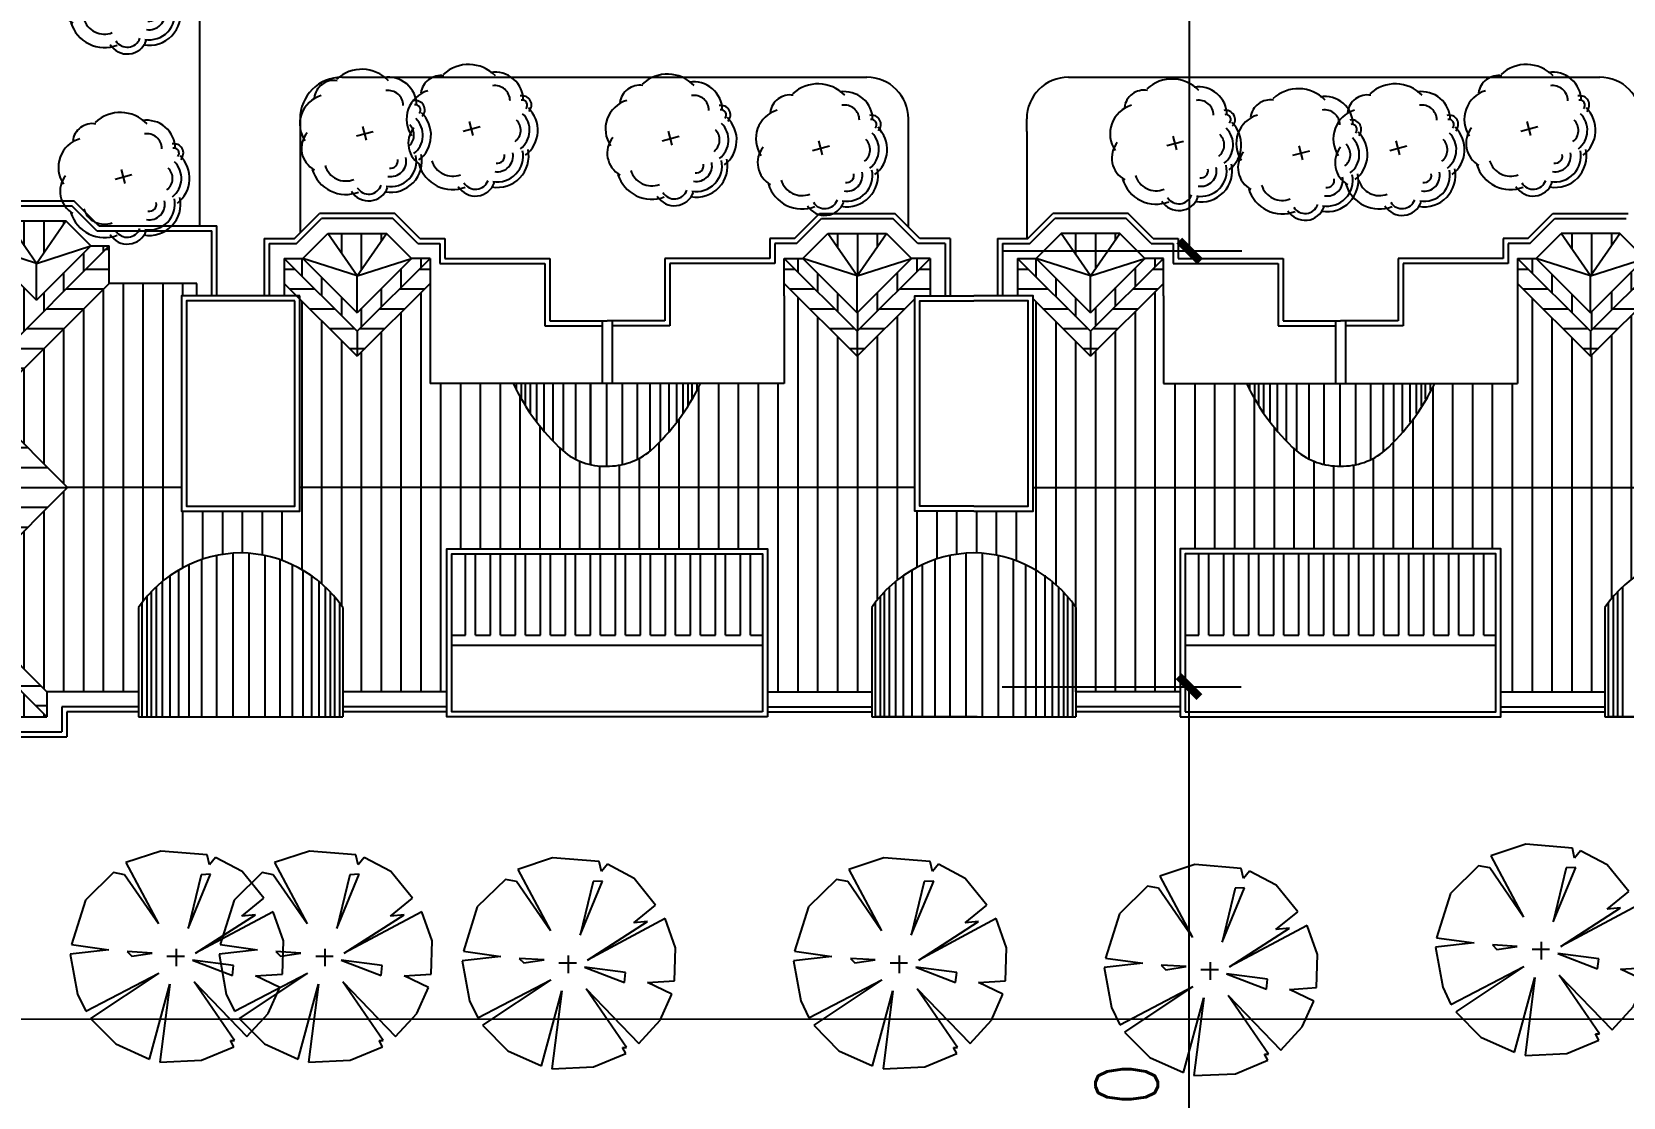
# Model space of a CAD drawing. Extents: x 225694 to 1397201, y -46174 to 794826.
# Drawn here: x 425605 to 463797, y 386968 to 412539 of the extents above; entities that cross this region are included whole.
import ezdxf

# ---------------------------------------------------------------- set-up
doc = ezdxf.new("R2010")
doc.units = 0
doc.header["$LTSCALE"] = 0.5
doc.header["$MEASUREMENT"] = 0
for name, color, linetype in [('0-PD', 223, 'Continuous'), ('08-树', 73, 'Continuous'), ('KJ', 8, 'Continuous'), ('PUB_DIM', 3, 'Continuous'), ('屋顶', 135, 'Continuous'), ('树', 124, 'Continuous'), ('路', 40, 'Continuous')]:
    doc.layers.add(name, color=color, linetype=linetype)
doc.styles.add('DIM_FONT', font='SIMPLEX.shx', dxfattribs={"width": 0.8})
doc.dimstyles.new('DIMN500', dxfattribs={"dimscale": 5, "dimtxt": 300, "dimasz": 100, "dimexe": 250, "dimexo": 300, "dimgap": 150, "dimtad": 1, "dimdec": 0, "dimzin": 0, "dimdsep": 46, "dimtxsty": 'DIM_FONT', "dimcen": 0.09, "dimclrt": 7, "dimazin": 2, "dimtfac": 1, "dimtdec": 0, "dimtix": 1, "dimtmove": 2, "dimatfit": 3, "dimfxl": 1, "dimtolj": 1, "dimtzin": 0, "dimarcsym": 0})
pattern_1 = [(90, (-2435411.77, -3682238.7), (-476.25, 3e-14), [])]

# ---------------------------------------------------------------- blocks, each defined once
blk = doc.blocks.new('桂花')
at = {"layer": '08-树', "linetype": 'ByBlock'}
for p, q in [((0, 0), (-316, 0)), ((-149, -187), (-149, 195))]:
    blk.add_line(p, q, dxfattribs=at)
for centre, radius, start, end in [((-367, 1210), 204, 31.9374, 177.2865), ((79, 732), 688, 22.6842, 120.5814), ((-612, 656), 626, 75.2533, 173.8893), ((-367, 1210), 110, 31.9374, 177.2865), ((79, 732), 509, 22.6842, 120.5814), ((574, 395), 687, 335.0514, 87.0482), ((-743, 93), 815, 118.8409, 207.9925), ((-612, 656), 332, 75.2533, 173.8893), ((79, 732), 314, 22.6842, 120.5814), ((574, 395), 344, 335.0514, 87.0482), ((574, 395), 565, 335.0514, 87.0482), ((574, 395), 158, 335.0514, 87.0482), ((868, -183), 294, 286.7742, 55.2785), ((868, -183), 443, 286.7742, 55.2785), ((-1031, -465), 437, 155.3763, 247.6372), ((287, -545), 475, 271.8981, 6.291), ((287, -545), 769, 271.8981, 6.291), ((-552, -692), 652, 181.4394, 289.2262), ((-59, -897), 543, 216.0983, 316.3439)]:
    blk.add_arc(centre, radius, start, end, dxfattribs=at)
blk = doc.blocks.new('GUIHUA')
at = {"layer": '树', "linetype": 'ByBlock', "xscale": 1.0944, "yscale": 1.0944, "zscale": 1.0944}
blk.add_blockref('桂花', (169, -8), dxfattribs=at)
blk = doc.blocks.new('棕榈')
at = {"layer": '树', "color": 64, "linetype": 'Continuous'}
for p, q in [((-172, 1067), (-553, 940)), ((336, 1025), (-172, 1067)), ((-553, 940), (-196, 270)), ((360, 916), (336, 1025)), ((426, 996), (360, 916)), ((717, 842), (426, 996)), ((-688, 831), (-995, 530)), ((-566, 808), (-688, 831)), ((-196, 270), (-566, 808)), ((127, 220), (373, 813)), ((270, 808), (127, 220)), ((373, 813), (270, 808)), ((953, 551), (717, 842)), ((-995, 530), (-1146, 45)), ((715, 357), (953, 551)), ((1056, 402), (209, -50)), ((209, -50), (863, 371)), ((863, 371), (715, 357)), ((1170, 85), (1056, 402)), ((-1146, 45), (-738, -11)), ((0, -192), (0, 0)), ((1159, -278), (1170, 85)), ((-738, -11), (-1159, -58)), ((-1159, -58), (-1080, -495)), ((-537, -32), (-487, -82)), ((-265, -48), (-537, -32)), ((-487, -82), (-265, -48)), ((88, -84), (-103, -84)), ((177, -127), (611, -294)), ((625, -185), (177, -127)), ((-990, -683), (-193, -267)), ((-193, -267), (-937, -763)), ((611, -294), (625, -185)), ((863, -297), (1159, -278)), ((1130, -424), (863, -297)), ((-1080, -495), (-990, -683)), ((-294, -1205), (-73, -388)), ((-73, -388), (-180, -1239)), ((633, -1004), (193, -363)), ((193, -363), (770, -961)), ((1003, -707), (1130, -424)), ((-937, -763), (-662, -1041)), ((770, -961), (1003, -707)), ((-662, -1041), (-294, -1205)), ((627, -1072), (590, -1004)), ((590, -1004), (633, -1004)), ((275, -1218), (627, -1072)), ((-180, -1239), (275, -1218))]:
    blk.add_line(p, q, dxfattribs=at)
blk = doc.blocks.new('WD-1')
at = {"layer": 'KJ', "linetype": 'Continuous'}
h = blk.add_hatch(dxfattribs=at)
h.set_pattern_fill('LINE,_O', color=256, scale=150, angle=90)
h.set_pattern_definition(pattern_1)
h.paths.add_polyline_path([(25034, 12080), (23626, 12080), (24330, 11059)])
h.paths.add_polyline_path([(29226, 12080), (29930, 11059), (30634, 12080)])
h.paths.add_polyline_path([(13034, 12080), (11626, 12080), (12330, 11059)])
h.paths.add_polyline_path([(5334, 12380), (3926, 12380), (4630, 11359)])
h.paths.add_polyline_path([(3384, -120), (2680, 1006), (1976, -120)])
h = blk.add_hatch(dxfattribs=at)
h.set_pattern_fill('LINE,_O', color=256, scale=150, angle=90)
h.set_pattern_definition(pattern_1)
h.paths.add_polyline_path([(48926, 12380), (49630, 11359), (50334, 12380)])
h.paths.add_polyline_path([(41930, 11059), (42634, 12080), (41226, 12080)])
h.paths.add_polyline_path([(52284, -120), (51580, 1006), (50876, -120)])
h = blk.add_hatch(dxfattribs=at)
h.set_pattern_fill('LINE,_O', color=256, scale=150, angle=90)
h.set_pattern_definition(pattern_1)
h.paths.add_polyline_path([(8110, 10580), (8480, 10580), (8480, 10880), (6380, 10880), (3430, 7930), (5380, 5980), (8110, 5980)])
h.paths.add_polyline_path([(48880, 5980), (46150, 5980), (46150, 5410), (43310, 5410), (43310, 5980), (28550, 5980), (28550, 5410), (27130, 5410), (25710, 5410), (25710, 5980), (10950, 5980), (10950, 5410), (8110, 5410), (8110, 5980), (5380, 5980), (2680, 3280), (4880, 1080), (7083, 1080), (7083, 3103, -0.244186), (9533, 4410, -0.244186), (11983, 3103), (11983, 1080), (14480, 1080), (14480, 4510), (22180, 4510), (22180, 1080), (24680, 1080), (24680, 3103, -0.244186), (27130, 4410, -0.244186), (29580, 3103), (29580, 1080), (32080, 1080), (32080, 4510), (39780, 4510), (39780, 1080), (42277, 1080), (42277, 3103, -0.244186), (44727, 4410, -0.244186), (47177, 3103), (47177, 1080), (49380, 1080), (51580, 3280)])
h.paths.add_polyline_path([(6380, 11780), (5934, 11780), (4630, 10476), (3326, 11780), (480, 11780), (3430, 8830)])
h.paths.add_polyline_path([(2680, 6280), (1780, 6280), (-420, 4080), (480, 4080)])
h.paths.add_polyline_path([(480, 8480), (-420, 8480), (1780, 6280), (2680, 6280)])
h.paths.add_polyline_path([(2680, 2680), (480, 480), (1376, 480), (2680, 1784), (3984, 480), (4880, 480)])
h.paths.add_polyline_path([(11026, 11480), (10580, 11480), (12330, 9730), (14080, 11480), (13634, 11480), (12330, 10176)])
h.paths.add_polyline_path([(31680, 11480), (31234, 11480), (29930, 10176), (28626, 11480), (28180, 11480), (29930, 9730)])
h.paths.add_polyline_path([(26080, 11480), (25634, 11480), (24330, 10176), (23026, 11480), (22580, 11480), (24330, 9730)])
h.paths.add_polyline_path([(25710, 10510), (24330, 9130), (22580, 10880), (22580, 10580), (22580, 8480), (20570, 8480, -0.096034), (19360, 6850), (19360, 6852, -0.177261), (18310, 6494, -0.189784), (17263, 6866, -0.094946), (16070, 8480), (14080, 8480), (14080, 10880), (12330, 9130), (10950, 10510), (10950, 5980), (25710, 5980)])
h.paths.add_polyline_path([(33670, 8480), (31680, 8480), (31680, 10580), (31680, 10880), (29930, 9130), (28550, 10510), (28550, 5980), (43310, 5980), (43310, 10510), (41930, 9130), (40180, 10880), (40180, 8480), (38190, 8480, -0.094946), (36997, 6866, -0.180763), (35930, 6494, -0.180763), (34863, 6866, -0.094946)])
h.paths.add_polyline_path([(50830, 7930), (47880, 10880), (45780, 10880), (45780, 10580), (46150, 10580), (46150, 5980), (48880, 5980)])
h.paths.add_polyline_path([(53780, 11780), (50934, 11780), (49630, 10476), (48326, 11780), (47880, 11780), (50830, 8830)])
h.paths.add_polyline_path([(51580, 2680), (49380, 480), (50276, 480), (51580, 1784), (52884, 480), (53780, 480)])
h.paths.add_polyline_path([(52480, 6280), (51580, 6280), (53780, 4080), (54680, 4080)])
h.paths.add_polyline_path([(54680, 8480), (53780, 8480), (51580, 6280), (52480, 6280)])
h = blk.add_hatch(dxfattribs=at)
h.set_pattern_fill('LINE,_O', color=256, scale=150)
h.set_pattern_definition([(0, (-2435411.77, -3682238.7), (0, 476.25), [])])
h.paths.add_polyline_path([(3430, 8830), (480, 11780), (480, 8480), (2680, 6280), (480, 4080), (480, 480), (2680, 2680), (2680, 3280), (5380, 5980), (3430, 7930)])
h.paths.add_polyline_path([(1184, 6280), (-420, 4676), (-420, 4080), (1780, 6280), (-420, 8480), (-420, 7884)])
h.paths.add_polyline_path([(6380, 10880), (6380, 11780), (3430, 8830), (3430, 7930)])
h.paths.add_polyline_path([(2680, 3280), (2680, 2680), (4880, 480), (4880, 1080)], flags=16)
h.paths.add_polyline_path([(14080, 10880), (14080, 11480), (12330, 9730), (12330, 9130)])
h.paths.add_polyline_path([(10580, 11480), (10580, 10880), (10880, 10580), (10950, 10580), (10950, 10510), (12330, 9130), (12330, 9730)])
h.paths.add_polyline_path([(24330, 9730), (22580, 11480), (22580, 10880), (24330, 9130)])
h.paths.add_polyline_path([(25710, 10510), (25710, 10580), (26080, 10580), (26080, 11480), (24330, 9730), (24330, 9130)])
h.paths.add_polyline_path([(29930, 9130), (29930, 9730), (28180, 11480), (28180, 10580), (28550, 10580), (28550, 10510)])
h.paths.add_polyline_path([(31680, 10880), (31680, 11480), (29930, 9730), (29930, 9130)])
h.paths.add_polyline_path([(40180, 11480), (40180, 10880), (41930, 9130), (41930, 9730)])
h.paths.add_polyline_path([(43310, 10510), (43310, 10580), (43380, 10580), (43680, 10880), (43680, 11480), (41930, 9730), (41930, 9130)])
h.paths.add_polyline_path([(50830, 7930), (50830, 8830), (47880, 11780), (47880, 10880)])
h.paths.add_polyline_path([(51580, 6280), (53780, 8480), (53780, 11780), (50830, 8830), (50830, 7930), (48880, 5980), (51580, 3280), (51580, 2680), (53780, 480), (53780, 4080)])
h.paths.add_polyline_path([(51580, 2680), (51580, 3280), (49380, 1080), (49380, 480)], flags=16)
h.paths.add_polyline_path([(53076, 6280), (54680, 7884), (54680, 8480), (52480, 6280), (54680, 4080), (54680, 4676)])
h = blk.add_hatch(dxfattribs=at)
h.set_pattern_fill('LINE,_O', color=256, scale=150, angle=90)
h.set_pattern_definition(pattern_1)
h.paths.add_polyline_path([(43234, 11480), (41930, 10176), (40626, 11480), (40180, 11480), (41930, 9730), (43680, 11480)])
for p, q in [((16150, 8320), (16150, 8480)), ((16270, 8102), (16270, 8480)), ((16370, 7938), (16370, 8480)), ((16490, 7756), (16490, 8480)), ((16640, 7550), (16640, 8480)), ((16820, 7326), (16820, 8480)), ((17030, 7094), (17030, 8480)), ((17280, 6852), (17280, 8480)), ((17580, 6660), (17580, 8480)), ((17930, 6531), (17930, 8480)), ((17940, 6533), (17940, 8480)), ((18320, 6494), (18320, 8480)), ((18700, 6533), (18700, 8480)), ((19060, 6660), (19060, 8480)), ((19360, 6852), (19360, 8480)), ((19610, 7094), (19610, 8480)), ((19820, 7326), (19820, 8480)), ((20000, 7550), (20000, 8480)), ((20150, 7756), (20150, 8480)), ((20270, 7938), (20270, 8480)), ((20370, 8102), (20370, 8480)), ((20490, 8320), (20490, 8480)), ((33750, 8320), (33750, 8480)), ((33870, 8102), (33870, 8480)), ((33970, 7938), (33970, 8480)), ((34090, 7756), (34090, 8480)), ((34240, 7550), (34240, 8480)), ((34420, 7326), (34420, 8480)), ((34630, 7094), (34630, 8480)), ((34880, 6852), (34880, 8480)), ((35180, 6660), (35180, 8480)), ((35540, 6533), (35540, 8480)), ((35920, 6494), (35920, 8480)), ((36300, 6533), (36300, 8480)), ((36660, 6660), (36660, 8480)), ((36960, 6852), (36960, 8480)), ((37210, 7094), (37210, 8480)), ((37420, 7326), (37420, 8480)), ((37600, 7550), (37600, 8480)), ((37750, 7756), (37750, 8480)), ((37870, 7938), (37870, 8480)), ((37970, 8102), (37970, 8480)), ((38090, 8320), (38090, 8480)), ((8593, 4249), (8593, 480)), ((8953, 4347), (8953, 480)), ((9343, 4402), (9343, 480)), ((9733, 4402), (9733, 480)), ((10113, 4347), (10113, 480)), ((10473, 4249), (10473, 480)), ((14926, 2435), (14926, 4390)), ((15166, 2435), (15166, 4390)), ((15526, 2435), (15526, 4390)), ((15766, 2435), (15766, 4390)), ((16126, 2435), (16126, 4390)), ((16366, 2435), (16366, 4390)), ((16726, 2435), (16726, 4390)), ((16966, 2435), (16966, 4390)), ((17326, 2435), (17326, 4390)), ((17566, 2435), (17566, 4390)), ((17926, 2435), (17926, 4390)), ((18166, 2435), (18166, 4390)), ((18526, 2435), (18526, 4390)), ((18766, 2435), (18766, 4390)), ((19126, 2435), (19126, 4390)), ((19366, 2435), (19366, 4390)), ((19726, 2435), (19726, 4390)), ((19966, 2435), (19966, 4390)), ((20326, 2435), (20326, 4390)), ((20566, 2435), (20566, 4390)), ((20926, 2435), (20926, 4390)), ((21166, 2435), (21166, 4390)), ((21526, 2435), (21526, 4390)), ((21766, 2435), (21766, 4390)), ((26190, 4249), (26190, 480)), ((26550, 4347), (26550, 480)), ((26940, 4402), (26940, 480)), ((27330, 4402), (27330, 480)), ((27710, 4347), (27710, 480)), ((28070, 4249), (28070, 480)), ((32526, 2435), (32526, 4390)), ((32766, 2435), (32766, 4390)), ((33126, 2435), (33126, 4390)), ((33366, 2435), (33366, 4390)), ((33726, 2435), (33726, 4390)), ((33966, 2435), (33966, 4390)), ((34326, 2435), (34326, 4390)), ((34566, 2435), (34566, 4390)), ((34926, 2435), (34926, 4390)), ((35166, 2435), (35166, 4390)), ((35526, 2435), (35526, 4390)), ((35766, 2435), (35766, 4390)), ((36126, 2435), (36126, 4390)), ((36366, 2435), (36366, 4390)), ((36726, 2435), (36726, 4390)), ((36966, 2435), (36966, 4390)), ((37326, 2435), (37326, 4390)), ((37566, 2435), (37566, 4390)), ((37926, 2435), (37926, 4390)), ((38166, 2435), (38166, 4390)), ((38526, 2435), (38526, 4390)), ((38766, 2435), (38766, 4390)), ((39126, 2435), (39126, 4390)), ((39366, 2435), (39366, 4390)), ((7833, 3874), (7833, 480)), ((8043, 3997), (8043, 480)), ((8293, 4128), (8293, 480)), ((10773, 4128), (10773, 480)), ((11023, 3997), (11023, 480)), ((11233, 3874), (11233, 480)), ((25430, 3874), (25430, 480)), ((25640, 3997), (25640, 480)), ((25890, 4128), (25890, 480)), ((28370, 4128), (28370, 480)), ((28620, 3997), (28620, 480)), ((28830, 3874), (28830, 480)), ((7383, 3473), (7383, 480)), ((7503, 3593), (7503, 480)), ((7653, 3725), (7653, 480)), ((11413, 3725), (11413, 480)), ((11563, 3593), (11563, 480)), ((11683, 3473), (11683, 480)), ((24980, 3473), (24980, 480)), ((25100, 3593), (25100, 480)), ((25250, 3725), (25250, 480)), ((29010, 3725), (29010, 480)), ((29160, 3593), (29160, 480)), ((29280, 3473), (29280, 480)), ((42577, 3473), (42577, 480)), ((42697, 3593), (42697, 480)), ((7163, 3214), (7163, 480)), ((7283, 3363), (7283, 480)), ((11783, 3363), (11783, 480)), ((11903, 3214), (11903, 480)), ((24760, 3214), (24760, 480)), ((24880, 3363), (24880, 480)), ((29380, 3363), (29380, 480)), ((29500, 3214), (29500, 480)), ((42357, 3214), (42357, 480)), ((42477, 3363), (42477, 480)), ((14600, 2435), (14926, 2435)), ((15166, 2435), (15526, 2435)), ((15766, 2435), (16126, 2435)), ((16366, 2435), (16726, 2435)), ((16966, 2435), (17326, 2435)), ((17566, 2435), (17926, 2435)), ((18166, 2435), (18526, 2435)), ((18766, 2435), (19126, 2435)), ((19366, 2435), (19726, 2435)), ((19966, 2435), (20326, 2435)), ((20566, 2435), (20926, 2435)), ((21166, 2435), (21526, 2435)), ((21766, 2435), (22060, 2435)), ((32200, 2435), (32526, 2435)), ((32766, 2435), (33126, 2435)), ((33366, 2435), (33726, 2435)), ((33966, 2435), (34326, 2435)), ((34566, 2435), (34926, 2435)), ((35166, 2435), (35526, 2435)), ((35766, 2435), (36126, 2435)), ((36366, 2435), (36726, 2435)), ((36966, 2435), (37326, 2435)), ((37566, 2435), (37926, 2435)), ((38166, 2435), (38526, 2435)), ((38766, 2435), (39126, 2435)), ((39366, 2435), (39660, 2435)), ((14600, 2195), (22060, 2195)), ((32200, 2195), (39660, 2195))]:
    blk.add_line(p, q, dxfattribs=at)
at = {"layer": '屋顶'}
for p, q in [((3728, 12860), (5532, 12860)), ((3777, 12740), (5483, 12740)), ((6083, 12140), (5483, 12740)), ((6132, 12260), (5532, 12860)), ((4630, 11359), (3926, 12380)), ((3926, 12380), (5334, 12380)), ((4630, 11359), (5334, 12380)), ((5934, 11780), (5334, 12380)), ((6132, 12260), (8960, 12260)), ((8960, 10580), (8960, 12260)), ((10828, 11960), (11428, 12560)), ((10877, 11840), (11477, 12440)), ((13232, 12560), (11428, 12560)), ((13183, 12440), (11477, 12440)), ((13783, 11840), (13183, 12440)), ((13832, 11960), (13232, 12560)), ((22828, 11960), (23428, 12560)), ((22877, 11840), (23477, 12440)), ((23428, 12560), (25232, 12560)), ((23477, 12440), (25183, 12440)), ((25783, 11840), (25183, 12440)), ((25832, 11960), (25232, 12560)), ((28428, 11960), (29028, 12560)), ((28477, 11840), (29077, 12440)), ((30832, 12560), (29028, 12560)), ((30783, 12440), (29077, 12440)), ((31383, 11840), (30783, 12440)), ((31432, 11960), (30832, 12560)), ((40428, 11960), (41028, 12560)), ((40477, 11840), (41077, 12440)), ((41028, 12560), (42832, 12560)), ((41077, 12440), (42783, 12440)), ((6083, 12140), (8840, 12140)), ((8840, 10580), (8840, 12140)), ((10100, 11960), (10828, 11960)), ((10100, 11960), (10100, 10580)), ((10220, 11840), (10877, 11840)), ((10220, 11840), (10220, 10580)), ((11026, 11480), (11626, 12080)), ((12330, 11059), (11626, 12080)), ((11626, 12080), (13034, 12080)), ((12330, 11059), (13034, 12080)), ((13634, 11480), (13034, 12080)), ((13783, 11840), (14310, 11840)), ((13832, 11960), (14430, 11960)), ((14310, 11840), (14310, 11360)), ((14310, 11840), (14310, 11360)), ((14430, 11960), (14430, 11480)), ((14430, 11960), (14430, 11480)), ((22230, 11960), (22230, 11480)), ((22828, 11960), (22230, 11960)), ((22350, 11840), (22350, 11360)), ((22877, 11840), (22350, 11840)), ((23026, 11480), (23626, 12080)), ((24330, 11059), (23626, 12080)), ((23626, 12080), (25034, 12080)), ((24330, 11059), (25034, 12080)), ((25034, 12080), (25634, 11480)), ((26440, 11840), (25783, 11840)), ((26560, 11960), (25832, 11960)), ((26440, 11840), (26440, 10580)), ((26560, 11960), (26560, 10580)), ((27700, 11960), (27700, 10580)), ((27700, 11960), (28428, 11960)), ((27820, 11840), (27820, 10580)), ((27820, 11840), (28477, 11840)), ((29226, 12080), (28626, 11480)), ((29930, 11059), (29226, 12080)), ((30634, 12080), (29226, 12080)), ((29930, 11059), (30634, 12080)), ((31234, 11480), (30634, 12080)), ((31383, 11840), (31910, 11840)), ((31432, 11960), (32030, 11960)), ((31910, 11840), (31910, 11360)), ((32030, 11960), (32030, 11480)), ((39830, 11960), (39830, 11480)), ((39830, 11960), (39830, 11480)), ((40428, 11960), (39830, 11960)), ((39950, 11840), (39950, 11360)), ((40477, 11840), (39950, 11840)), ((39950, 11840), (39950, 11360)), ((40626, 11480), (41226, 12080)), ((41930, 11059), (41226, 12080)), ((42634, 12080), (41226, 12080)), ((41930, 11059), (42634, 12080)), ((43234, 11480), (42634, 12080)), ((4630, 11359), (3326, 11780)), ((3326, 11780), (4630, 10476)), ((6380, 11780), (3430, 8830)), ((4630, 11359), (5934, 11780)), ((5934, 11780), (4630, 10476)), ((5934, 11780), (6380, 11780)), ((6380, 10880), (6380, 11780)), ((10580, 11480), (11026, 11480)), ((10580, 11480), (10580, 10580)), ((10580, 11480), (12330, 9730)), ((11026, 11480), (12330, 10176)), ((12330, 11059), (11026, 11480)), ((13634, 11480), (12330, 10176)), ((12330, 11059), (13634, 11480)), ((14080, 11480), (12330, 9730)), ((14080, 11480), (13634, 11480)), ((14080, 11480), (14080, 8480)), ((14430, 11480), (16950, 11480)), ((16950, 11480), (16950, 9980)), ((22230, 11480), (19710, 11480)), ((19710, 11480), (19710, 9980)), ((22580, 11480), (23026, 11480)), ((22580, 10580), (22580, 11480)), ((22580, 11480), (24330, 9730)), ((23026, 11480), (24330, 10176)), ((24330, 11059), (23026, 11480)), ((25634, 11480), (24330, 10176)), ((24330, 11059), (25634, 11480)), ((26080, 11480), (24330, 9730)), ((26080, 11480), (25634, 11480)), ((26080, 11480), (26080, 10580)), ((28180, 11480), (28626, 11480)), ((28180, 11480), (29930, 9730)), ((28180, 11480), (28180, 10580)), ((29930, 11059), (28626, 11480)), ((28626, 11480), (29930, 10176)), ((29930, 11059), (31234, 11480)), ((31234, 11480), (29930, 10176)), ((31680, 11480), (29930, 9730)), ((31680, 11480), (31234, 11480)), ((31680, 10580), (31680, 11480)), ((32030, 11480), (34550, 11480)), ((34550, 11480), (34550, 9980)), ((39830, 11480), (37310, 11480)), ((37310, 11480), (37310, 9980)), ((40180, 11480), (40626, 11480)), ((40180, 11480), (40180, 8480)), ((40180, 11480), (41930, 9730)), ((41930, 11059), (40626, 11480)), ((40626, 11480), (41930, 10176)), ((41930, 11059), (43234, 11480)), ((43234, 11480), (41930, 10176)), ((43680, 11480), (41930, 9730)), ((4630, 10476), (4630, 11359)), ((14310, 11360), (16830, 11360)), ((16830, 11360), (16830, 9860)), ((22350, 11360), (19830, 11360)), ((19830, 11360), (19830, 9860)), ((31910, 11360), (34430, 11360)), ((34430, 11360), (34430, 9860)), ((39950, 11360), (37430, 11360)), ((37430, 11360), (37430, 9860)), ((6380, 10880), (3430, 7930)), ((8480, 10880), (6380, 10880)), ((8480, 10580), (8480, 10880)), ((10580, 10880), (12330, 9130)), ((12330, 10176), (12330, 11059)), ((14080, 10880), (12330, 9130)), ((22580, 10880), (24330, 9130)), ((24330, 10176), (24330, 11059)), ((29930, 10176), (29930, 11059)), ((31680, 10880), (29930, 9130)), ((40180, 10880), (41930, 9130)), ((41930, 10176), (41930, 11059)), ((43680, 10880), (41930, 9130)), ((22580, 10580), (22580, 8480)), ((25710, 10510), (24330, 9130)), ((28550, 10510), (29930, 9130)), ((31680, 10580), (31680, 8480)), ((16950, 9980), (18330, 9980)), ((18211, 9980), (18211, 8480)), ((19710, 9980), (18330, 9980)), ((18451, 9980), (18451, 8480)), ((34550, 9980), (35930, 9980)), ((35809, 9980), (35809, 8480)), ((37310, 9980), (35930, 9980)), ((36049, 9980), (36049, 8480)), ((12330, 9730), (12330, 9130)), ((16830, 9860), (18211, 9860)), ((19830, 9860), (18451, 9860)), ((24330, 9730), (24330, 9130)), ((29930, 9730), (29930, 9130)), ((34430, 9860), (35809, 9860)), ((37430, 9860), (36049, 9860)), ((41930, 9730), (41930, 9130)), ((22580, 8480), (14080, 8480)), ((31680, 8480), (40180, 8480)), ((3430, 7930), (5380, 5980)), ((2680, 3280), (5380, 5980)), ((8110, 5980), (5380, 5980)), ((25710, 5980), (10950, 5980)), ((28550, 5980), (43310, 5980)), ((4880, 1080), (2680, 3280)), ((7083, 3103), (7083, 480)), ((7083, 3103), (7083, 480)), ((11983, 3103), (11983, 480)), ((11983, 3103), (11983, 480)), ((24680, 3103), (24680, 480)), ((24680, 3103), (24680, 480)), ((24760, 3103), (24760, 480)), ((29580, 3103), (29580, 480)), ((29580, 3103), (29580, 480)), ((29580, 3103), (29580, 480)), ((42277, 3103), (42277, 480)), ((42277, 3103), (42277, 480)), ((42357, 3103), (42357, 480)), ((4880, 480), (2680, 2680)), ((7083, 1080), (4880, 1080)), ((4880, 1080), (4880, 480)), ((14483, 1080), (11983, 1080)), ((22180, 1080), (24680, 1080)), ((32080, 1080), (29580, 1080)), ((39777, 1080), (42277, 1080)), ((3984, 480), (4880, 480)), ((5240, 720), (5240, 120)), ((7083, 720), (5240, 720)), ((5360, 600), (5360, 0)), ((7083, 600), (5360, 600)), ((7083, 480), (11983, 480)), ((7083, 480), (11983, 480)), ((14483, 720), (11983, 720)), ((14483, 600), (11983, 600)), ((22180, 720), (24680, 720)), ((22180, 600), (24680, 600)), ((24680, 480), (29580, 480)), ((24680, 480), (29580, 480)), ((27210, 480), (24760, 480)), ((27210, 480), (29580, 480)), ((32080, 720), (29580, 720)), ((32080, 600), (29580, 600)), ((39777, 720), (42277, 720)), ((39777, 600), (42277, 600)), ((42277, 480), (47177, 480)), ((42277, 480), (47177, 480)), ((47177, 480), (42357, 480)), ((4133, 120), (5240, 120)), ((4182, 0), (5360, 0))]:
    blk.add_line(p, q, dxfattribs=at)
for points in [[(10950, 10580), (8110, 10580), (8110, 5410), (10950, 5410)], [(10830, 10460), (8230, 10460), (8230, 5530), (10830, 5530)], [(22180, 480), (14480, 480), (14480, 4510), (22180, 4510)], [(22060, 600), (14600, 600), (14600, 4390), (22060, 4390)], [(32080, 480), (39780, 480), (39780, 4510), (32080, 4510)], [(32200, 600), (39660, 600), (39660, 4390), (32200, 4390)]]:
    blk.add_lwpolyline(points, close=True, dxfattribs=at)
for points in [[(27130, 5410), (25710, 5410), (25710, 10580), (27130, 10580)], [(27130, 5530), (25830, 5530), (25830, 10460), (27130, 10460)], [(27130, 5410), (28550, 5410), (28550, 10580), (27130, 10580)], [(27130, 5530), (28430, 5530), (28430, 10460), (27130, 10460)]]:
    blk.add_lwpolyline(points, dxfattribs=at)
for centre, radius, start, end in [((20879, 10786), 5333, 205.619, 227.314), ((15761, 10786), 5333, 312.686, 334.381), ((38479, 10786), 5333, 205.619, 227.314), ((33381, 10786), 5333, 312.686, 334.381), ((18259, 8009), 1516, 228.9632, 271.9474), ((18346, 8107), 1613, 268.7169, 309.7023), ((35894, 8107), 1613, 230.2977, 271.2831), ((35966, 8107), 1613, 268.7169, 309.7023), ((9566, 1398), 3012, 90.631, 145.5201), ((9566, 1398), 3012, 90.631, 145.5201), ((9500, 1398), 3012, 34.4799, 89.369), ((9500, 1398), 3012, 34.4799, 89.369), ((27163, 1398), 3012, 90.631, 145.5201), ((27163, 1398), 3012, 90.631, 145.5201), ((27097, 1398), 3012, 34.4799, 89.369), ((27097, 1398), 3012, 34.4799, 89.369), ((44760, 1398), 3012, 90.631, 145.5201), ((44760, 1398), 3012, 90.631, 145.5201)]:
    blk.add_arc(centre, radius, start, end, dxfattribs=at)
blk = doc.blocks.new('_ArchTick')
at = {"color": 0, "linetype": 'ByBlock'}
blk.add_lwpolyline([(-0.5, -0.5, 0.4, 0.4, 0), (0.5, 0.5, 0.4, 0.4, 0)], format="xyseb", dxfattribs=at)
blk = doc.blocks.new('*U105')
at = {"color": 0, "lineweight": -2}
for p, q in [((448908, 430481), (454642, 430481)), ((453392, 407281), (453392, 430481)), ((453392, 407281), (453392, 430481)), ((448908, 407281), (454642, 407281))]:
    blk.add_line(p, q, dxfattribs=at)
at = {"layer": 'DEFPOINTS', "color": 0}
for p in [(447408, 430481), (447408, 407281)]:
    blk.add_point(p, dxfattribs=at)
at = {"color": 0, "lineweight": -2, "xscale": 500, "yscale": 500, "zscale": 500}
for p, rotation in [((453392, 430481), 90), ((453392, 407281), 270)]:
    blk.add_blockref('_ArchTick', p, dxfattribs=dict(at, rotation=rotation))
at = {"color": 7, "insert": (451892, 418881), "char_height": 1500, "width": 0.000000001, "attachment_point": 5, "rotation": 90, "style": 'DIM_FONT'}
blk.add_mtext('\\A1;23200', dxfattribs=at)
blk = doc.blocks.new('*U110')
at = {"color": 0, "lineweight": -2}
for p, q in [((448895, 396821), (454629, 396821)), ((453379, 373621), (453379, 396821)), ((453379, 373621), (453379, 396821)), ((448895, 373621), (454629, 373621))]:
    blk.add_line(p, q, dxfattribs=at)
at = {"layer": 'DEFPOINTS', "color": 0}
for p in [(447395, 396821), (447395, 373621)]:
    blk.add_point(p, dxfattribs=at)
at = {"color": 0, "lineweight": -2, "xscale": 500, "yscale": 500, "zscale": 500}
for p, rotation in [((453379, 396821), 90), ((453379, 373621), 270)]:
    blk.add_blockref('_ArchTick', p, dxfattribs=dict(at, rotation=rotation))
at = {"color": 7, "insert": (451879, 385221), "char_height": 1500, "width": 0.000000001, "attachment_point": 5, "rotation": 90, "style": 'DIM_FONT'}
blk.add_mtext('\\A1;23200', dxfattribs=at)

msp = doc.modelspace()

# ---------------------------------------------------------------- linework, layer by layer
at = {"layer": '路', "color": 7, "linetype": 'Continuous'}
for p, q in [((429636.4, 407880.9), (429636.4, 429760.9)), ((433043.2, 411449.7), (445643.2, 411449.7)), ((450483.2, 411449.7), (463233.8, 411449.7)), ((432043.2, 410449.7), (432043.2, 407713.3)), ((446643.2, 407853.3), (446643.2, 410449.7)), ((449483.2, 410149.7), (449483.2, 410449.7)), ((449483.2, 410149.7), (449483.2, 407580.9)), ((419933, 388841.6), (474311.9, 388848.7))]:
    msp.add_line(p, q, dxfattribs=at)
for centre, start, end in [((433043.2, 410449.7), 90, 180), ((445643.2, 410449.7), 0, 90), ((450483.2, 410449.7), 90, 180), ((463233.8, 410449.7), 0, 90)]:
    msp.add_arc(centre, 1000, start, end, dxfattribs=at)

# ---------------------------------------------------------------- block references
at = {"layer": '0-PD', "color": 7, "linetype": 'Continuous'}
msp.add_blockref('WD-1', (421083.2, 395620.9), dxfattribs=at)
at = {"layer": '树', "color": 7, "rotation": 284.9686464037668}
for p in [(427806.2, 413626.4), (436162.4, 410216.9), (461548.5, 410216.9), (433600.5, 410100.5), (440936.8, 409984.2), (453047.7, 409867.8), (444546.8, 409751.4), (456075.4, 409635), (458404.4, 409751.4), (427806.2, 409063.7)]:
    msp.add_blockref('GUIHUA', p, dxfattribs=at)
at = {"layer": '树', "color": 7, "xscale": 2.197147679980844, "yscale": 2.197147679980844, "zscale": 2.19714768}
for p in [(461838.7, 390694.1), (429075, 390532), (432643.3, 390532), (438482.4, 390369.9), (446430, 390369.9), (453891.1, 390207.8)]:
    msp.add_blockref('棕榈', p, dxfattribs=at)

# ---------------------------------------------------------------- dimensions: what is measured, and where the dimension line sits
at = {"layer": 'PUB_DIM', "color": 7}
for p1, p2, picture, middle in [((447407.8, 407280.9), (447407.8, 430480.9), '*U105', (451891.5, 418880.9)), ((447395.2, 373620.9), (447395.2, 396820.9), '*U110', (451878.9, 385220.9))]:
    dim = msp.add_aligned_dim(p1=p1, p2=p2, distance=-5983.7, dimstyle='DIMN500', dxfattribs=at)
    dim.commit()
    dim.dimension.update_dxf_attribs({"geometry": picture, "text_midpoint": middle})

doc.saveas('drawing.dxf')
